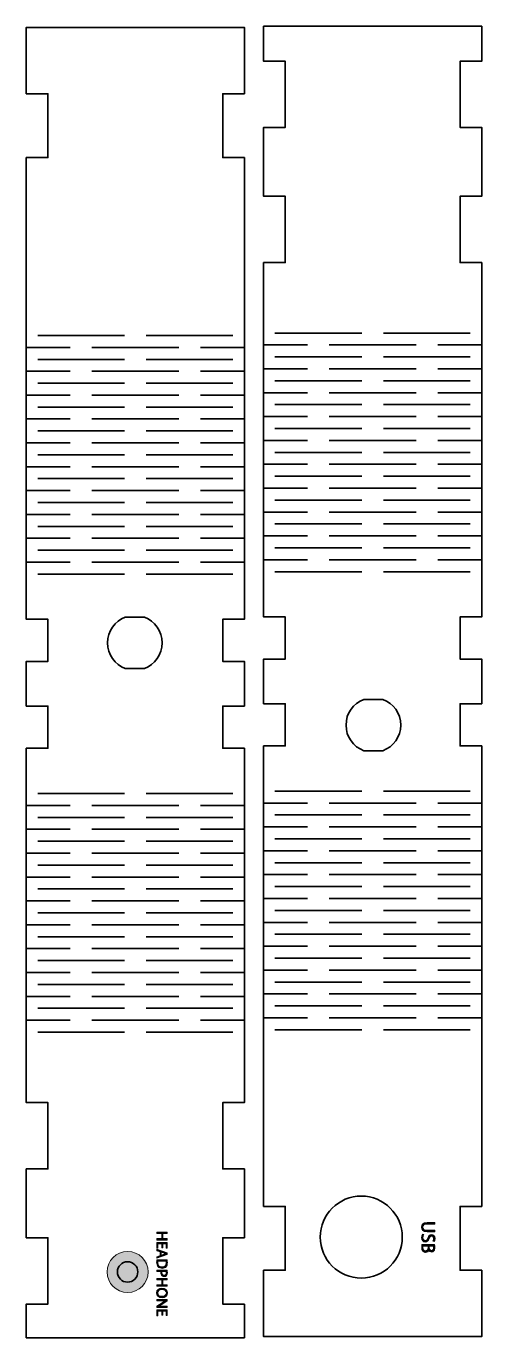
# Model space of a CAD drawing. Header units: inches. Extents: x 182 to 602, y -393 to -9.
# Drawn here: x 469.2 to 602.5, y -392.8 to -9 of the extents above; entities that cross this region are included whole.
import ezdxf

# ---------------------------------------------------------------- set-up
doc = ezdxf.new("R2010")
doc.units = ezdxf.units.IN
doc.header["$MEASUREMENT"] = 0
doc.layers.add('LEFT', color=7, linetype='Continuous')
doc.layers.add('RIGHT', color=7, linetype='Continuous')

# ---------------------------------------------------------------- blocks, each defined once
blk = doc.blocks.new('block 31')
at = {"layer": 'RIGHT', "color": 1, "lineweight": 35, "true_color": 0xff0000}
for points in [[(541.99, -98.82), (567.39, -98.82)], [(573.74, -98.82), (599.14, -98.82)], [(551.52, -102.31), (538.82, -102.31)], [(583.27, -102.31), (557.87, -102.31)], [(602.32, -102.31), (589.62, -102.31)], [(541.99, -105.8), (567.39, -105.8)], [(573.74, -105.8), (599.14, -105.8)], [(551.52, -109.29), (538.82, -109.29)], [(583.27, -109.29), (557.87, -109.29)], [(602.32, -109.29), (589.62, -109.29)], [(541.99, -112.79), (567.39, -112.79)], [(573.74, -112.79), (599.14, -112.79)], [(551.52, -116.28), (538.82, -116.28)], [(583.27, -116.28), (557.87, -116.28)], [(602.32, -116.28), (589.62, -116.28)], [(541.99, -119.77), (567.39, -119.77)], [(573.74, -119.77), (599.14, -119.77)], [(551.52, -123.26), (538.82, -123.26)], [(583.27, -123.26), (557.87, -123.26)], [(602.32, -123.26), (589.62, -123.26)], [(551.52, -130.24), (538.82, -130.24)], [(541.99, -126.75), (567.39, -126.75)], [(583.27, -130.24), (557.87, -130.24)], [(573.74, -126.75), (599.14, -126.75)], [(602.32, -130.24), (589.62, -130.24)], [(541.99, -133.73), (567.39, -133.73)], [(573.74, -133.73), (599.14, -133.73)], [(551.52, -137.22), (538.82, -137.22)], [(583.27, -137.22), (557.87, -137.22)], [(602.32, -137.22), (589.62, -137.22)], [(541.99, -140.71), (567.39, -140.71)], [(573.74, -140.71), (599.14, -140.71)], [(551.52, -144.21), (538.82, -144.21)], [(583.27, -144.21), (557.87, -144.21)], [(602.32, -144.21), (589.62, -144.21)], [(541.99, -147.7), (567.39, -147.7)], [(573.74, -147.7), (599.14, -147.7)], [(551.52, -151.19), (538.82, -151.19)], [(583.27, -151.19), (557.87, -151.19)], [(602.32, -151.19), (589.62, -151.19)], [(541.99, -154.68), (567.39, -154.68)], [(573.74, -154.68), (599.14, -154.68)], [(551.52, -158.17), (538.82, -158.17)], [(583.27, -158.17), (557.87, -158.17)], [(602.32, -158.17), (589.62, -158.17)], [(541.99, -161.66), (567.39, -161.66)], [(573.74, -161.66), (599.14, -161.66)], [(551.52, -165.15), (538.82, -165.15)], [(541.99, -168.64), (567.39, -168.64)], [(583.27, -165.15), (557.87, -165.15)], [(573.74, -168.64), (599.14, -168.64)], [(602.32, -165.15), (589.62, -165.15)], [(541.99, -232.85), (567.39, -232.85)], [(573.74, -232.85), (599.14, -232.85)], [(551.52, -236.34), (538.82, -236.34)], [(583.27, -236.34), (557.87, -236.34)], [(602.32, -236.34), (589.62, -236.34)], [(541.99, -239.83), (567.39, -239.83)], [(573.74, -239.83), (599.14, -239.83)], [(551.52, -243.32), (538.82, -243.32)], [(583.27, -243.32), (557.87, -243.32)], [(602.32, -243.32), (589.62, -243.32)], [(541.99, -246.81), (567.39, -246.81)], [(573.74, -246.81), (599.14, -246.81)], [(551.52, -250.3), (538.82, -250.3)], [(583.27, -250.3), (557.87, -250.3)], [(602.32, -250.3), (589.62, -250.3)], [(541.99, -253.79), (567.39, -253.79)], [(573.74, -253.79), (599.14, -253.79)], [(551.52, -257.29), (538.82, -257.29)], [(541.99, -260.78), (567.39, -260.78)], [(583.27, -257.29), (557.87, -257.29)], [(573.74, -260.78), (599.14, -260.78)], [(602.32, -257.29), (589.62, -257.29)], [(551.52, -264.27), (538.82, -264.27)], [(583.27, -264.27), (557.87, -264.27)], [(602.32, -264.27), (589.62, -264.27)], [(541.99, -267.76), (567.39, -267.76)], [(573.74, -267.76), (599.14, -267.76)], [(551.52, -271.25), (538.82, -271.25)], [(583.27, -271.25), (557.87, -271.25)], [(602.32, -271.25), (589.62, -271.25)], [(541.99, -274.74), (567.39, -274.74)], [(573.74, -274.74), (599.14, -274.74)], [(551.52, -278.23), (538.82, -278.23)], [(583.27, -278.23), (557.87, -278.23)], [(602.32, -278.23), (589.62, -278.23)], [(541.99, -281.72), (567.39, -281.72)], [(573.74, -281.72), (599.14, -281.72)], [(551.52, -285.21), (538.82, -285.21)], [(583.27, -285.21), (557.87, -285.21)], [(602.32, -285.21), (589.62, -285.21)], [(541.99, -288.71), (567.39, -288.71)], [(573.74, -288.71), (599.14, -288.71)], [(551.52, -292.2), (538.82, -292.2)], [(583.27, -292.2), (557.87, -292.2)], [(602.32, -292.2), (589.62, -292.2)], [(551.52, -299.18), (538.82, -299.18)], [(541.99, -295.69), (567.39, -295.69)], [(583.27, -299.18), (557.87, -299.18)], [(573.74, -295.69), (599.14, -295.69)], [(602.32, -299.18), (589.62, -299.18)], [(541.99, -302.67), (567.39, -302.67)], [(573.74, -302.67), (599.14, -302.67)]]:
    blk.add_lwpolyline(points, dxfattribs=at)
blk = doc.blocks.new('block 33')
at = {"layer": 'RIGHT', "true_color": 0xffffff}
h = blk.add_hatch(color=7, dxfattribs=at)
h.dxf.hatch_style = 2
edge = h.paths.add_edge_path()
edge.add_spline(control_points=[(588.75, -359.53), (588.75, -359.53), (586.5, -359.53), (586.5, -359.53), (585.64, -359.53), (585.28, -359.9), (585.28, -360.41), (585.28, -360.98), (585.65, -361.34), (586.5, -361.34), (586.5, -361.34), (588.75, -361.34), (588.75, -361.34), (588.75, -361.34), (588.75, -361.84), (588.75, -361.84), (588.75, -361.84), (586.53, -361.84), (586.53, -361.84), (585.36, -361.84), (584.88, -361.22), (584.88, -360.4), (584.88, -359.62), (585.33, -359.03), (586.51, -359.03), (586.51, -359.03), (588.75, -359.03), (588.75, -359.03), (588.75, -359.03), (588.75, -359.53), (588.75, -359.53)], knot_values=[0, 0, 0, 0, 1, 1, 1, 2, 2, 2, 3, 3, 3, 4, 4, 4, 5, 5, 5, 6, 6, 6, 7, 7, 7, 8, 8, 8, 9, 9, 9, 10, 10, 10, 10], degree=3, periodic=1)
h = blk.add_hatch(color=7, dxfattribs=at)
h.dxf.hatch_style = 2
edge = h.paths.add_edge_path()
edge.add_spline(control_points=[(585.54, -362.62), (585.41, -362.84), (585.29, -363.16), (585.29, -363.5), (585.29, -364), (585.56, -364.3), (585.94, -364.3), (586.3, -364.3), (586.5, -364.09), (586.7, -363.58), (586.92, -362.96), (587.24, -362.57), (587.78, -362.57), (588.37, -362.57), (588.81, -363.06), (588.81, -363.8), (588.81, -364.19), (588.72, -364.48), (588.62, -364.65), (588.62, -364.65), (588.22, -364.51), (588.22, -364.51), (588.29, -364.39), (588.4, -364.13), (588.4, -363.79), (588.4, -363.27), (588.09, -363.07), (587.83, -363.07), (587.48, -363.07), (587.3, -363.3), (587.1, -363.83), (586.85, -364.47), (586.54, -364.8), (585.98, -364.8), (585.39, -364.8), (584.89, -364.36), (584.89, -363.47), (584.89, -363.1), (584.99, -362.7), (585.13, -362.49), (585.13, -362.49), (585.54, -362.62), (585.54, -362.62)], knot_values=[0, 0, 0, 0, 1, 1, 1, 2, 2, 2, 3, 3, 3, 4, 4, 4, 5, 5, 5, 6, 6, 6, 7, 7, 7, 8, 8, 8, 9, 9, 9, 10, 10, 10, 11, 11, 11, 12, 12, 12, 13, 13, 13, 14, 14, 14, 14], degree=3, periodic=1)
h = blk.add_hatch(color=7, dxfattribs=at)
h.dxf.hatch_style = 2
edge = h.paths.add_edge_path()
edge.add_spline(control_points=[(588.7, -365.47), (588.74, -365.68), (588.78, -366.02), (588.78, -366.37), (588.78, -366.86), (588.69, -367.17), (588.5, -367.41), (588.35, -367.61), (588.13, -367.73), (587.83, -367.73), (587.46, -367.73), (587.14, -367.48), (586.99, -367.08), (586.99, -367.08), (586.98, -367.08), (586.98, -367.08), (586.89, -367.45), (586.59, -367.87), (586.03, -367.87), (585.7, -367.87), (585.45, -367.74), (585.26, -367.55), (585.02, -367.28), (584.91, -366.85), (584.91, -366.23), (584.91, -365.89), (584.93, -365.63), (584.95, -365.47), (584.95, -365.47), (588.7, -365.47), (588.7, -365.47)], knot_values=[0, 0, 0, 0, 1, 1, 1, 2, 2, 2, 3, 3, 3, 4, 4, 4, 5, 5, 5, 6, 6, 6, 7, 7, 7, 8, 8, 8, 9, 9, 9, 10, 10, 10, 10], degree=3, periodic=1)
edge = h.paths.add_edge_path()
edge.add_spline(control_points=[(587.14, -365.96), (587.14, -365.96), (587.14, -366.41), (587.14, -366.41), (587.14, -366.93), (587.41, -367.23), (587.78, -367.23), (588.22, -367.23), (588.4, -366.89), (588.4, -366.39), (588.4, -366.17), (588.38, -366.04), (588.36, -365.96), (588.36, -365.96), (587.14, -365.96), (587.14, -365.96)], knot_values=[0, 0, 0, 0, 1, 1, 1, 2, 2, 2, 3, 3, 3, 4, 4, 4, 5, 5, 5, 5], degree=3, periodic=1)
edge = h.paths.add_edge_path()
edge.add_spline(control_points=[(585.32, -365.96), (585.3, -366.06), (585.29, -366.2), (585.29, -366.37), (585.29, -366.88), (585.48, -367.35), (586.03, -367.35), (586.55, -367.35), (586.77, -366.9), (586.77, -366.37), (586.77, -366.37), (586.77, -365.96), (586.77, -365.96), (586.77, -365.96), (585.32, -365.96), (585.32, -365.96)], knot_values=[0, 0, 0, 0, 1, 1, 1, 2, 2, 2, 3, 3, 3, 4, 4, 4, 5, 5, 5, 5], degree=3, periodic=1)
at = {"layer": 'RIGHT', "lineweight": 0}
for points, knots in [([(588.75, -359.53), (588.75, -359.53), (586.5, -359.53), (586.5, -359.53), (585.64, -359.53), (585.28, -359.9), (585.28, -360.41), (585.28, -360.98), (585.65, -361.34), (586.5, -361.34), (586.5, -361.34), (588.75, -361.34), (588.75, -361.34), (588.75, -361.34), (588.75, -361.84), (588.75, -361.84), (588.75, -361.84), (586.53, -361.84), (586.53, -361.84), (585.36, -361.84), (584.88, -361.22), (584.88, -360.4), (584.88, -359.62), (585.33, -359.03), (586.51, -359.03), (586.51, -359.03), (588.75, -359.03), (588.75, -359.03), (588.75, -359.03), (588.75, -359.53), (588.75, -359.53)], [0, 0, 0, 0, 1, 1, 1, 2, 2, 2, 3, 3, 3, 4, 4, 4, 5, 5, 5, 6, 6, 6, 7, 7, 7, 8, 8, 8, 9, 9, 9, 10, 10, 10, 10]), ([(585.54, -362.62), (585.41, -362.84), (585.29, -363.16), (585.29, -363.5), (585.29, -364), (585.56, -364.3), (585.94, -364.3), (586.3, -364.3), (586.5, -364.09), (586.7, -363.58), (586.92, -362.96), (587.24, -362.57), (587.78, -362.57), (588.37, -362.57), (588.81, -363.06), (588.81, -363.8), (588.81, -364.19), (588.72, -364.48), (588.62, -364.65), (588.62, -364.65), (588.22, -364.51), (588.22, -364.51), (588.29, -364.39), (588.4, -364.13), (588.4, -363.79), (588.4, -363.27), (588.09, -363.07), (587.83, -363.07), (587.48, -363.07), (587.3, -363.3), (587.1, -363.83), (586.85, -364.47), (586.54, -364.8), (585.98, -364.8), (585.39, -364.8), (584.89, -364.36), (584.89, -363.47), (584.89, -363.1), (584.99, -362.7), (585.13, -362.49), (585.13, -362.49), (585.54, -362.62), (585.54, -362.62)], [0, 0, 0, 0, 1, 1, 1, 2, 2, 2, 3, 3, 3, 4, 4, 4, 5, 5, 5, 6, 6, 6, 7, 7, 7, 8, 8, 8, 9, 9, 9, 10, 10, 10, 11, 11, 11, 12, 12, 12, 13, 13, 13, 14, 14, 14, 14]), ([(588.7, -365.47), (588.74, -365.68), (588.78, -366.02), (588.78, -366.37), (588.78, -366.86), (588.69, -367.17), (588.5, -367.41), (588.35, -367.61), (588.13, -367.73), (587.83, -367.73), (587.46, -367.73), (587.14, -367.48), (586.99, -367.08), (586.99, -367.08), (586.98, -367.08), (586.98, -367.08), (586.89, -367.45), (586.59, -367.87), (586.03, -367.87), (585.7, -367.87), (585.45, -367.74), (585.26, -367.55), (585.02, -367.28), (584.91, -366.85), (584.91, -366.23), (584.91, -365.89), (584.93, -365.63), (584.95, -365.47), (584.95, -365.47), (588.7, -365.47), (588.7, -365.47)], [0, 0, 0, 0, 1, 1, 1, 2, 2, 2, 3, 3, 3, 4, 4, 4, 5, 5, 5, 6, 6, 6, 7, 7, 7, 8, 8, 8, 9, 9, 9, 10, 10, 10, 10]), ([(585.32, -365.96), (585.3, -366.06), (585.29, -366.2), (585.29, -366.37), (585.29, -366.88), (585.48, -367.35), (586.03, -367.35), (586.55, -367.35), (586.77, -366.9), (586.77, -366.37), (586.77, -366.37), (586.77, -365.96), (586.77, -365.96), (586.77, -365.96), (585.32, -365.96), (585.32, -365.96)], [0, 0, 0, 0, 1, 1, 1, 2, 2, 2, 3, 3, 3, 4, 4, 4, 5, 5, 5, 5]), ([(587.14, -365.96), (587.14, -365.96), (587.14, -366.41), (587.14, -366.41), (587.14, -366.93), (587.41, -367.23), (587.78, -367.23), (588.22, -367.23), (588.4, -366.89), (588.4, -366.39), (588.4, -366.17), (588.38, -366.04), (588.36, -365.96), (588.36, -365.96), (587.14, -365.96), (587.14, -365.96)], [0, 0, 0, 0, 1, 1, 1, 2, 2, 2, 3, 3, 3, 4, 4, 4, 5, 5, 5, 5])]:
    blk.add_open_spline(points, degree=3, knots=knots, dxfattribs=at)
blk = doc.blocks.new('block 32')
at = {"layer": 'RIGHT'}
blk.add_blockref('block 33', (0, 0), dxfattribs=at)
blk = doc.blocks.new('block 34')
at = {"layer": 'LEFT', "color": 1, "lineweight": 35, "true_color": 0xff0000}
for points in [[(472.55, -99.53), (497.95, -99.53)], [(504.3, -99.53), (529.7, -99.53)], [(482.08, -103.02), (469.38, -103.02)], [(513.83, -103.02), (488.43, -103.02)], [(532.88, -103.02), (520.18, -103.02)], [(472.55, -106.51), (497.95, -106.51)], [(504.3, -106.51), (529.7, -106.51)], [(482.08, -110), (469.38, -110)], [(513.83, -110), (488.43, -110)], [(532.88, -110), (520.18, -110)], [(472.55, -113.49), (497.95, -113.49)], [(504.3, -113.49), (529.7, -113.49)], [(482.08, -116.98), (469.38, -116.98)], [(513.83, -116.98), (488.43, -116.98)], [(532.88, -116.98), (520.18, -116.98)], [(472.55, -120.47), (497.95, -120.47)], [(504.3, -120.47), (529.7, -120.47)], [(482.08, -123.96), (469.38, -123.96)], [(513.83, -123.96), (488.43, -123.96)], [(532.88, -123.96), (520.18, -123.96)], [(472.55, -127.46), (497.95, -127.46)], [(504.3, -127.46), (529.7, -127.46)], [(482.08, -130.95), (469.38, -130.95)], [(513.83, -130.95), (488.43, -130.95)], [(532.88, -130.95), (520.18, -130.95)], [(482.08, -137.93), (469.38, -137.93)], [(472.55, -134.44), (497.95, -134.44)], [(513.83, -137.93), (488.43, -137.93)], [(504.3, -134.44), (529.7, -134.44)], [(532.88, -137.93), (520.18, -137.93)], [(472.55, -141.42), (497.95, -141.42)], [(504.3, -141.42), (529.7, -141.42)], [(482.08, -144.91), (469.38, -144.91)], [(513.83, -144.91), (488.43, -144.91)], [(532.88, -144.91), (520.18, -144.91)], [(472.55, -148.4), (497.95, -148.4)], [(504.3, -148.4), (529.7, -148.4)], [(482.08, -151.89), (469.38, -151.89)], [(513.83, -151.89), (488.43, -151.89)], [(532.88, -151.89), (520.18, -151.89)], [(472.55, -155.38), (497.95, -155.38)], [(504.3, -155.38), (529.7, -155.38)], [(482.08, -158.88), (469.38, -158.88)], [(513.83, -158.88), (488.43, -158.88)], [(532.88, -158.88), (520.18, -158.88)], [(472.55, -162.37), (497.95, -162.37)], [(504.3, -162.37), (529.7, -162.37)], [(482.08, -165.86), (469.38, -165.86)], [(513.83, -165.86), (488.43, -165.86)], [(532.88, -165.86), (520.18, -165.86)], [(472.55, -169.35), (497.95, -169.35)], [(504.3, -169.35), (529.7, -169.35)], [(472.55, -233.55), (497.95, -233.55)], [(504.3, -233.55), (529.7, -233.55)], [(482.08, -237.05), (469.38, -237.05)], [(513.83, -237.05), (488.43, -237.05)], [(532.88, -237.05), (520.18, -237.05)], [(472.55, -240.54), (497.95, -240.54)], [(504.3, -240.54), (529.7, -240.54)], [(482.08, -244.03), (469.38, -244.03)], [(513.83, -244.03), (488.43, -244.03)], [(532.88, -244.03), (520.18, -244.03)], [(472.55, -247.52), (497.95, -247.52)], [(504.3, -247.52), (529.7, -247.52)], [(482.08, -251.01), (469.38, -251.01)], [(513.83, -251.01), (488.43, -251.01)], [(532.88, -251.01), (520.18, -251.01)], [(472.55, -254.5), (497.95, -254.5)], [(504.3, -254.5), (529.7, -254.5)], [(482.08, -257.99), (469.38, -257.99)], [(513.83, -257.99), (488.43, -257.99)], [(532.88, -257.99), (520.18, -257.99)], [(472.55, -261.48), (497.95, -261.48)], [(504.3, -261.48), (529.7, -261.48)], [(482.08, -264.97), (469.38, -264.97)], [(472.55, -268.46), (497.95, -268.46)], [(513.83, -264.97), (488.43, -264.97)], [(504.3, -268.46), (529.7, -268.46)], [(532.88, -264.97), (520.18, -264.97)], [(482.08, -271.96), (469.38, -271.96)], [(513.83, -271.96), (488.43, -271.96)], [(532.88, -271.96), (520.18, -271.96)], [(472.55, -275.45), (497.95, -275.45)], [(504.3, -275.45), (529.7, -275.45)], [(482.08, -278.94), (469.38, -278.94)], [(513.83, -278.94), (488.43, -278.94)], [(532.88, -278.94), (520.18, -278.94)], [(472.55, -282.43), (497.95, -282.43)], [(504.3, -282.43), (529.7, -282.43)], [(482.08, -285.92), (469.38, -285.92)], [(513.83, -285.92), (488.43, -285.92)], [(532.88, -285.92), (520.18, -285.92)], [(472.55, -289.41), (497.95, -289.41)], [(504.3, -289.41), (529.7, -289.41)], [(482.08, -292.9), (469.38, -292.9)], [(513.83, -292.9), (488.43, -292.9)], [(532.88, -292.9), (520.18, -292.9)], [(472.55, -296.39), (497.95, -296.39)], [(504.3, -296.39), (529.7, -296.39)], [(482.08, -299.88), (469.38, -299.88)], [(513.83, -299.88), (488.43, -299.88)], [(532.88, -299.88), (520.18, -299.88)], [(472.55, -303.38), (497.95, -303.38)], [(504.3, -303.38), (529.7, -303.38)]]:
    blk.add_lwpolyline(points, dxfattribs=at)
blk = doc.blocks.new('block 36')
at = {"layer": 'LEFT', "true_color": 0xffffff}
h = blk.add_hatch(color=7, dxfattribs=at)
h.dxf.hatch_style = 2
h.paths.add_polyline_path([(510.48, -362.31), (509.18, -362.31), (509.18, -363.8), (510.48, -363.8), (510.48, -364.2), (507.39, -364.2), (507.39, -363.8), (508.84, -363.8), (508.84, -362.31), (507.39, -362.31), (507.39, -361.91), (510.48, -361.91)])
h = blk.add_hatch(color=7, dxfattribs=at)
h.dxf.hatch_style = 2
h.paths.add_polyline_path([(508.84, -366.5), (508.84, -365.3), (507.72, -365.3), (507.72, -366.63), (507.39, -366.63), (507.39, -364.9), (510.48, -364.9), (510.48, -366.57), (510.14, -366.57), (510.14, -365.3), (509.17, -365.3), (509.17, -366.5)])
h = blk.add_hatch(color=7, dxfattribs=at)
h.dxf.hatch_style = 2
h.paths.add_polyline_path([(508.36, -367.65), (507.39, -367.33), (507.39, -366.92), (510.48, -367.97), (510.48, -368.45), (507.39, -369.51), (507.39, -369.08), (508.36, -368.75)])
edge = h.paths.add_edge_path()
edge.add_spline(control_points=[(508.67, -368.67), (508.67, -368.67), (509.56, -368.36), (509.56, -368.36), (509.76, -368.29), (509.95, -368.25), (510.13, -368.2), (510.13, -368.2), (510.13, -368.19), (510.13, -368.19), (509.94, -368.15), (509.75, -368.1), (509.57, -368.04), (509.57, -368.04), (508.67, -367.73), (508.67, -367.73), (508.67, -367.73), (508.67, -368.67), (508.67, -368.67)], knot_values=[0, 0, 0, 0, 1, 1, 1, 2, 2, 2, 3, 3, 3, 4, 4, 4, 5, 5, 5, 6, 6, 6, 6], degree=3, periodic=1)
h = blk.add_hatch(color=7, dxfattribs=at)
h.dxf.hatch_style = 2
edge = h.paths.add_edge_path()
edge.add_spline(control_points=[(510.44, -369.96), (510.47, -370.2), (510.5, -370.49), (510.5, -370.81), (510.5, -371.38), (510.37, -371.79), (510.12, -372.06), (509.86, -372.34), (509.51, -372.5), (509.01, -372.5), (508.5, -372.5), (508.09, -372.34), (507.8, -372.05), (507.52, -371.76), (507.36, -371.28), (507.36, -370.68), (507.36, -370.4), (507.37, -370.16), (507.4, -369.96), (507.4, -369.96), (510.44, -369.96), (510.44, -369.96)], knot_values=[0, 0, 0, 0, 1, 1, 1, 2, 2, 2, 3, 3, 3, 4, 4, 4, 5, 5, 5, 6, 6, 6, 7, 7, 7, 7], degree=3, periodic=1)
edge = h.paths.add_edge_path()
edge.add_spline(control_points=[(507.7, -370.36), (507.69, -370.46), (507.68, -370.61), (507.68, -370.76), (507.68, -371.62), (508.16, -372.08), (508.99, -372.08), (509.72, -372.08), (510.18, -371.67), (510.18, -370.83), (510.18, -370.62), (510.17, -370.46), (510.14, -370.36), (510.14, -370.36), (507.7, -370.36), (507.7, -370.36)], knot_values=[0, 0, 0, 0, 1, 1, 1, 2, 2, 2, 3, 3, 3, 4, 4, 4, 5, 5, 5, 5], degree=3, periodic=1)
h = blk.add_hatch(color=7, dxfattribs=at)
h.dxf.hatch_style = 2
edge = h.paths.add_edge_path()
edge.add_spline(control_points=[(510.44, -373.01), (510.47, -373.21), (510.5, -373.46), (510.5, -373.78), (510.5, -374.17), (510.41, -374.46), (510.24, -374.65), (510.1, -374.82), (509.87, -374.92), (509.6, -374.92), (509.32, -374.92), (509.1, -374.83), (508.94, -374.68), (508.71, -374.47), (508.6, -374.12), (508.6, -373.73), (508.6, -373.61), (508.6, -373.5), (508.63, -373.41), (508.63, -373.41), (507.39, -373.41), (507.39, -373.41), (507.39, -373.41), (507.39, -373.01), (507.39, -373.01), (507.39, -373.01), (510.44, -373.01), (510.44, -373.01)], knot_values=[0, 0, 0, 0, 1, 1, 1, 2, 2, 2, 3, 3, 3, 4, 4, 4, 5, 5, 5, 6, 6, 6, 7, 7, 7, 8, 8, 8, 9, 9, 9, 9], degree=3, periodic=1)
edge = h.paths.add_edge_path()
edge.add_spline(control_points=[(508.95, -373.41), (508.93, -373.5), (508.92, -373.61), (508.92, -373.74), (508.92, -374.22), (509.15, -374.52), (509.58, -374.52), (509.99, -374.52), (510.18, -374.23), (510.18, -373.79), (510.18, -373.61), (510.17, -373.48), (510.15, -373.41), (510.15, -373.41), (508.95, -373.41), (508.95, -373.41)], knot_values=[0, 0, 0, 0, 1, 1, 1, 2, 2, 2, 3, 3, 3, 4, 4, 4, 5, 5, 5, 5], degree=3, periodic=1)
h = blk.add_hatch(color=7, dxfattribs=at)
h.dxf.hatch_style = 2
h.paths.add_polyline_path([(510.48, -375.85), (509.18, -375.85), (509.18, -377.35), (510.48, -377.35), (510.48, -377.75), (507.39, -377.75), (507.39, -377.35), (508.84, -377.35), (508.84, -375.85), (507.39, -375.85), (507.39, -375.45), (510.48, -375.45)])
h = blk.add_hatch(color=7, dxfattribs=at)
h.dxf.hatch_style = 2
edge = h.paths.add_edge_path()
edge.add_spline(control_points=[(508.97, -381.09), (507.9, -381.09), (507.34, -380.44), (507.34, -379.65), (507.34, -378.83), (507.97, -378.26), (508.91, -378.26), (509.89, -378.26), (510.53, -378.87), (510.53, -379.7), (510.53, -380.54), (509.88, -381.09), (508.97, -381.09)], knot_values=[0, 0, 0, 0, 1, 1, 1, 2, 2, 2, 3, 3, 3, 4, 4, 4, 4], degree=3, periodic=1)
edge = h.paths.add_edge_path()
edge.add_spline(control_points=[(508.91, -378.69), (508.25, -378.69), (507.66, -379.04), (507.66, -379.67), (507.66, -380.31), (508.24, -380.66), (508.95, -380.66), (509.56, -380.66), (510.2, -380.34), (510.2, -379.68), (510.2, -379.02), (509.59, -378.69), (508.91, -378.69)], knot_values=[0, 0, 0, 0, 1, 1, 1, 2, 2, 2, 3, 3, 3, 4, 4, 4, 4], degree=3, periodic=1)
h = blk.add_hatch(color=7, dxfattribs=at)
h.dxf.hatch_style = 2
edge = h.paths.add_edge_path()
edge.add_spline(control_points=[(507.39, -381.6), (507.39, -381.6), (510.48, -381.6), (510.48, -381.6), (510.48, -381.6), (510.48, -382.04), (510.48, -382.04), (510.48, -382.04), (508.91, -383.03), (508.91, -383.03), (508.55, -383.26), (508.23, -383.44), (507.91, -383.58), (507.91, -383.58), (507.91, -383.59), (507.91, -383.59), (508.33, -383.56), (508.7, -383.55), (509.18, -383.55), (509.18, -383.55), (510.48, -383.55), (510.48, -383.55), (510.48, -383.55), (510.48, -383.92), (510.48, -383.92), (510.48, -383.92), (507.39, -383.92), (507.39, -383.92), (507.39, -383.92), (507.39, -383.52), (507.39, -383.52), (507.39, -383.52), (508.96, -382.54), (508.96, -382.54), (509.3, -382.32), (509.65, -382.12), (509.99, -381.96), (509.99, -381.96), (509.98, -381.95), (509.98, -381.95), (509.59, -381.97), (509.22, -381.98), (508.71, -381.98), (508.71, -381.98), (507.39, -381.98), (507.39, -381.98), (507.39, -381.98), (507.39, -381.6), (507.39, -381.6)], knot_values=[0, 0, 0, 0, 1, 1, 1, 2, 2, 2, 3, 3, 3, 4, 4, 4, 5, 5, 5, 6, 6, 6, 7, 7, 7, 8, 8, 8, 9, 9, 9, 10, 10, 10, 11, 11, 11, 12, 12, 12, 13, 13, 13, 14, 14, 14, 15, 15, 15, 16, 16, 16, 16], degree=3, periodic=1)
h = blk.add_hatch(color=7, dxfattribs=at)
h.dxf.hatch_style = 2
h.paths.add_polyline_path([(508.84, -386.22), (508.84, -385.02), (507.72, -385.02), (507.72, -386.36), (507.39, -386.36), (507.39, -384.62), (510.48, -384.62), (510.48, -386.29), (510.14, -386.29), (510.14, -385.02), (509.17, -385.02), (509.17, -386.22)])
at = {"layer": 'LEFT', "lineweight": 0}
for points in [[(510.48, -362.31), (509.18, -362.31), (509.18, -363.8), (510.48, -363.8), (510.48, -364.2), (507.39, -364.2), (507.39, -363.8), (508.84, -363.8), (508.84, -362.31), (507.39, -362.31), (507.39, -361.91), (510.48, -361.91), (510.48, -362.31)], [(508.84, -366.5), (508.84, -365.3), (507.72, -365.3), (507.72, -366.63), (507.39, -366.63), (507.39, -364.9), (510.48, -364.9), (510.48, -366.57), (510.14, -366.57), (510.14, -365.3), (509.17, -365.3), (509.17, -366.5), (508.84, -366.5)], [(508.36, -367.65), (507.39, -367.33), (507.39, -366.92), (510.48, -367.97), (510.48, -368.45), (507.39, -369.51), (507.39, -369.08), (508.36, -368.75), (508.36, -367.65)], [(510.48, -375.85), (509.18, -375.85), (509.18, -377.35), (510.48, -377.35), (510.48, -377.75), (507.39, -377.75), (507.39, -377.35), (508.84, -377.35), (508.84, -375.85), (507.39, -375.85), (507.39, -375.45), (510.48, -375.45), (510.48, -375.85)], [(508.84, -386.22), (508.84, -385.02), (507.72, -385.02), (507.72, -386.36), (507.39, -386.36), (507.39, -384.62), (510.48, -384.62), (510.48, -386.29), (510.14, -386.29), (510.14, -385.02), (509.17, -385.02), (509.17, -386.22), (508.84, -386.22)]]:
    blk.add_lwpolyline(points, dxfattribs=at)
for points, knots in [([(508.67, -368.67), (508.67, -368.67), (509.56, -368.36), (509.56, -368.36), (509.76, -368.29), (509.95, -368.25), (510.13, -368.2), (510.13, -368.2), (510.13, -368.19), (510.13, -368.19), (509.94, -368.15), (509.75, -368.1), (509.57, -368.04), (509.57, -368.04), (508.67, -367.73), (508.67, -367.73), (508.67, -367.73), (508.67, -368.67), (508.67, -368.67)], [0, 0, 0, 0, 1, 1, 1, 2, 2, 2, 3, 3, 3, 4, 4, 4, 5, 5, 5, 6, 6, 6, 6]), ([(510.44, -369.96), (510.47, -370.2), (510.5, -370.49), (510.5, -370.81), (510.5, -371.38), (510.37, -371.79), (510.12, -372.06), (509.86, -372.34), (509.51, -372.5), (509.01, -372.5), (508.5, -372.5), (508.09, -372.34), (507.8, -372.05), (507.52, -371.76), (507.36, -371.28), (507.36, -370.68), (507.36, -370.4), (507.37, -370.16), (507.4, -369.96), (507.4, -369.96), (510.44, -369.96), (510.44, -369.96)], [0, 0, 0, 0, 1, 1, 1, 2, 2, 2, 3, 3, 3, 4, 4, 4, 5, 5, 5, 6, 6, 6, 7, 7, 7, 7]), ([(507.7, -370.36), (507.69, -370.46), (507.68, -370.61), (507.68, -370.76), (507.68, -371.62), (508.16, -372.08), (508.99, -372.08), (509.72, -372.08), (510.18, -371.67), (510.18, -370.83), (510.18, -370.62), (510.17, -370.46), (510.14, -370.36), (510.14, -370.36), (507.7, -370.36), (507.7, -370.36)], [0, 0, 0, 0, 1, 1, 1, 2, 2, 2, 3, 3, 3, 4, 4, 4, 5, 5, 5, 5]), ([(510.44, -373.01), (510.47, -373.21), (510.5, -373.46), (510.5, -373.78), (510.5, -374.17), (510.41, -374.46), (510.24, -374.65), (510.1, -374.82), (509.87, -374.92), (509.6, -374.92), (509.32, -374.92), (509.1, -374.83), (508.94, -374.68), (508.71, -374.47), (508.6, -374.12), (508.6, -373.73), (508.6, -373.61), (508.6, -373.5), (508.63, -373.41), (508.63, -373.41), (507.39, -373.41), (507.39, -373.41), (507.39, -373.41), (507.39, -373.01), (507.39, -373.01), (507.39, -373.01), (510.44, -373.01), (510.44, -373.01)], [0, 0, 0, 0, 1, 1, 1, 2, 2, 2, 3, 3, 3, 4, 4, 4, 5, 5, 5, 6, 6, 6, 7, 7, 7, 8, 8, 8, 9, 9, 9, 9]), ([(508.95, -373.41), (508.93, -373.5), (508.92, -373.61), (508.92, -373.74), (508.92, -374.22), (509.15, -374.52), (509.58, -374.52), (509.99, -374.52), (510.18, -374.23), (510.18, -373.79), (510.18, -373.61), (510.17, -373.48), (510.15, -373.41), (510.15, -373.41), (508.95, -373.41), (508.95, -373.41)], [0, 0, 0, 0, 1, 1, 1, 2, 2, 2, 3, 3, 3, 4, 4, 4, 5, 5, 5, 5]), ([(508.97, -381.09), (507.9, -381.09), (507.34, -380.44), (507.34, -379.65), (507.34, -378.83), (507.97, -378.26), (508.91, -378.26), (509.89, -378.26), (510.53, -378.87), (510.53, -379.7), (510.53, -380.54), (509.88, -381.09), (508.97, -381.09)], [0, 0, 0, 0, 1, 1, 1, 2, 2, 2, 3, 3, 3, 4, 4, 4, 4]), ([(508.91, -378.69), (508.25, -378.69), (507.66, -379.04), (507.66, -379.67), (507.66, -380.31), (508.24, -380.66), (508.95, -380.66), (509.56, -380.66), (510.2, -380.34), (510.2, -379.68), (510.2, -379.02), (509.59, -378.69), (508.91, -378.69)], [0, 0, 0, 0, 1, 1, 1, 2, 2, 2, 3, 3, 3, 4, 4, 4, 4]), ([(507.39, -381.6), (507.39, -381.6), (510.48, -381.6), (510.48, -381.6), (510.48, -381.6), (510.48, -382.04), (510.48, -382.04), (510.48, -382.04), (508.91, -383.03), (508.91, -383.03), (508.55, -383.26), (508.23, -383.44), (507.91, -383.58), (507.91, -383.58), (507.91, -383.59), (507.91, -383.59), (508.33, -383.56), (508.7, -383.55), (509.18, -383.55), (509.18, -383.55), (510.48, -383.55), (510.48, -383.55), (510.48, -383.55), (510.48, -383.92), (510.48, -383.92), (510.48, -383.92), (507.39, -383.92), (507.39, -383.92), (507.39, -383.92), (507.39, -383.52), (507.39, -383.52), (507.39, -383.52), (508.96, -382.54), (508.96, -382.54), (509.3, -382.32), (509.65, -382.12), (509.99, -381.96), (509.99, -381.96), (509.98, -381.95), (509.98, -381.95), (509.59, -381.97), (509.22, -381.98), (508.71, -381.98), (508.71, -381.98), (507.39, -381.98), (507.39, -381.98), (507.39, -381.98), (507.39, -381.6), (507.39, -381.6)], [0, 0, 0, 0, 1, 1, 1, 2, 2, 2, 3, 3, 3, 4, 4, 4, 5, 5, 5, 6, 6, 6, 7, 7, 7, 8, 8, 8, 9, 9, 9, 10, 10, 10, 11, 11, 11, 12, 12, 12, 13, 13, 13, 14, 14, 14, 15, 15, 15, 16, 16, 16, 16])]:
    blk.add_open_spline(points, degree=3, knots=knots, dxfattribs=at)
blk = doc.blocks.new('block 35')
at = {"layer": 'LEFT'}
blk.add_blockref('block 36', (0, 0), dxfattribs=at)

msp = doc.modelspace()

# ---------------------------------------------------------------- hatches: boundary and pattern name
at = {"layer": 'LEFT', "true_color": 0x662d91}
h = msp.add_hatch(color=197, dxfattribs=at)
h.dxf.hatch_style = 2
edge = h.paths.add_edge_path()
edge.add_spline(control_points=[(498.86, -379.54), (495.54, -379.54), (492.86, -376.85), (492.86, -373.54), (492.86, -370.22), (495.54, -367.54), (498.86, -367.54), (502.17, -367.54), (504.86, -370.22), (504.86, -373.54), (504.86, -376.85), (502.17, -379.54), (498.86, -379.54)], knot_values=[0, 0, 0, 0, 1, 1, 1, 2, 2, 2, 3, 3, 3, 4, 4, 4, 4], degree=3, periodic=1)

# ---------------------------------------------------------------- linework, layer by layer
at = {"layer": 'LEFT', "color": 1, "lineweight": 35, "true_color": 0xff0000}
msp.add_lwpolyline([(533.05, -382.93), (526.7, -382.93), (526.7, -363.52), (533.05, -363.52), (533.05, -343.42), (526.7, -343.42), (526.7, -324.01), (533.05, -324.01), (533.05, -220.32), (526.7, -220.32), (526.7, -207.98), (533.05, -207.98), (533.05, -194.92), (526.7, -194.92), (526.7, -182.58), (533.05, -182.58), (533.05, -47.49), (526.7, -47.49), (526.7, -28.79), (533.05, -28.79), (533.05, -9.39), (469.2, -9.39), (469.2, -28.79), (475.55, -28.79), (475.55, -47.49), (469.2, -47.49), (469.2, -182.58), (475.55, -182.58), (475.55, -194.92), (469.2, -194.92), (469.2, -207.98), (475.55, -207.98), (475.55, -220.32), (469.2, -220.32), (469.2, -324.01), (475.55, -324.01), (475.55, -343.42), (469.2, -343.42), (469.2, -363.52), (475.55, -363.52), (475.55, -382.93), (469.2, -382.93), (469.2, -392.8), (533.05, -392.8), (533.05, -382.93)], dxfattribs=at)
for points, knots in [([(503.76, -196.97), (506.8, -195.84), (508.97, -192.91), (508.97, -189.47), (508.97, -186.03), (506.8, -183.1), (503.76, -181.97), (503.76, -181.97), (498.18, -181.97), (498.18, -181.97), (495.14, -183.1), (492.97, -186.03), (492.97, -189.47), (492.97, -192.91), (495.14, -195.84), (498.18, -196.97), (498.18, -196.97), (503.76, -196.97), (503.76, -196.97)], [0, 0, 0, 0, 1, 1, 1, 2, 2, 2, 3, 3, 3, 4, 4, 4, 5, 5, 5, 6, 6, 6, 6]), ([(498.86, -376.54), (497.2, -376.54), (495.86, -375.19), (495.86, -373.54), (495.86, -371.88), (497.2, -370.54), (498.86, -370.54), (500.51, -370.54), (501.86, -371.88), (501.86, -373.54), (501.86, -375.19), (500.51, -376.54), (498.86, -376.54)], [0, 0, 0, 0, 1, 1, 1, 2, 2, 2, 3, 3, 3, 4, 4, 4, 4])]:
    msp.add_open_spline(points, degree=3, knots=knots, dxfattribs=at)
at = {"layer": 'LEFT', "lineweight": 0}
msp.add_open_spline([(498.86, -379.54), (495.54, -379.54), (492.86, -376.85), (492.86, -373.54), (492.86, -370.22), (495.54, -367.54), (498.86, -367.54), (502.17, -367.54), (504.86, -370.22), (504.86, -373.54), (504.86, -376.85), (502.17, -379.54), (498.86, -379.54)], degree=3, knots=[0, 0, 0, 0, 1, 1, 1, 2, 2, 2, 3, 3, 3, 4, 4, 4, 4], dxfattribs=at)
at = {"layer": 'RIGHT', "color": 1, "lineweight": 35, "true_color": 0xff0000}
msp.add_lwpolyline([(602.49, -373.05), (596.14, -373.05), (596.14, -354.35), (602.49, -354.35), (602.49, -219.62), (596.14, -219.62), (596.14, -207.27), (602.49, -207.27), (602.49, -194.22), (596.14, -194.22), (596.14, -181.87), (602.49, -181.87), (602.49, -78.18), (596.14, -78.18), (596.14, -58.78), (602.49, -58.78), (602.49, -38.67), (596.14, -38.67), (596.14, -19.27), (602.49, -19.27), (602.49, -9.04), (538.64, -9.04), (538.64, -19.27), (544.99, -19.27), (544.99, -38.67), (538.64, -38.67), (538.64, -58.78), (544.99, -58.78), (544.99, -78.18), (538.64, -78.18), (538.64, -181.87), (544.99, -181.87), (544.99, -194.22), (538.64, -194.22), (538.64, -207.27), (544.99, -207.27), (544.99, -219.62), (538.64, -219.62), (538.64, -354.35), (544.99, -354.35), (544.99, -373.05), (538.64, -373.05), (538.64, -392.45), (602.49, -392.45), (602.49, -373.05)], dxfattribs=at)
for points, knots in [([(573.55, -221.02), (576.6, -219.88), (578.77, -216.95), (578.77, -213.52), (578.77, -210.08), (576.6, -207.15), (573.55, -206.02), (573.55, -206.02), (567.98, -206.02), (567.98, -206.02), (564.93, -207.15), (562.77, -210.08), (562.77, -213.52), (562.77, -216.95), (564.93, -219.88), (567.98, -221.02), (567.98, -221.02), (573.55, -221.02), (573.55, -221.02)], [0, 0, 0, 0, 1, 1, 1, 2, 2, 2, 3, 3, 3, 4, 4, 4, 5, 5, 5, 6, 6, 6, 6]), ([(567.24, -375.35), (560.61, -375.35), (555.24, -369.98), (555.24, -363.35), (555.24, -356.72), (560.61, -351.35), (567.24, -351.35), (573.87, -351.35), (579.24, -356.72), (579.24, -363.35), (579.24, -369.98), (573.87, -375.35), (567.24, -375.35)], [0, 0, 0, 0, 1, 1, 1, 2, 2, 2, 3, 3, 3, 4, 4, 4, 4])]:
    msp.add_open_spline(points, degree=3, knots=knots, dxfattribs=at)

# ---------------------------------------------------------------- block references
at = {"layer": 'LEFT'}
for name in ['block 34', 'block 35']:
    msp.add_blockref(name, (0, 0), dxfattribs=at)
at = {"layer": 'RIGHT'}
for name in ['block 31', 'block 32']:
    msp.add_blockref(name, (0, 0), dxfattribs=at)

doc.saveas('drawing.dxf')
